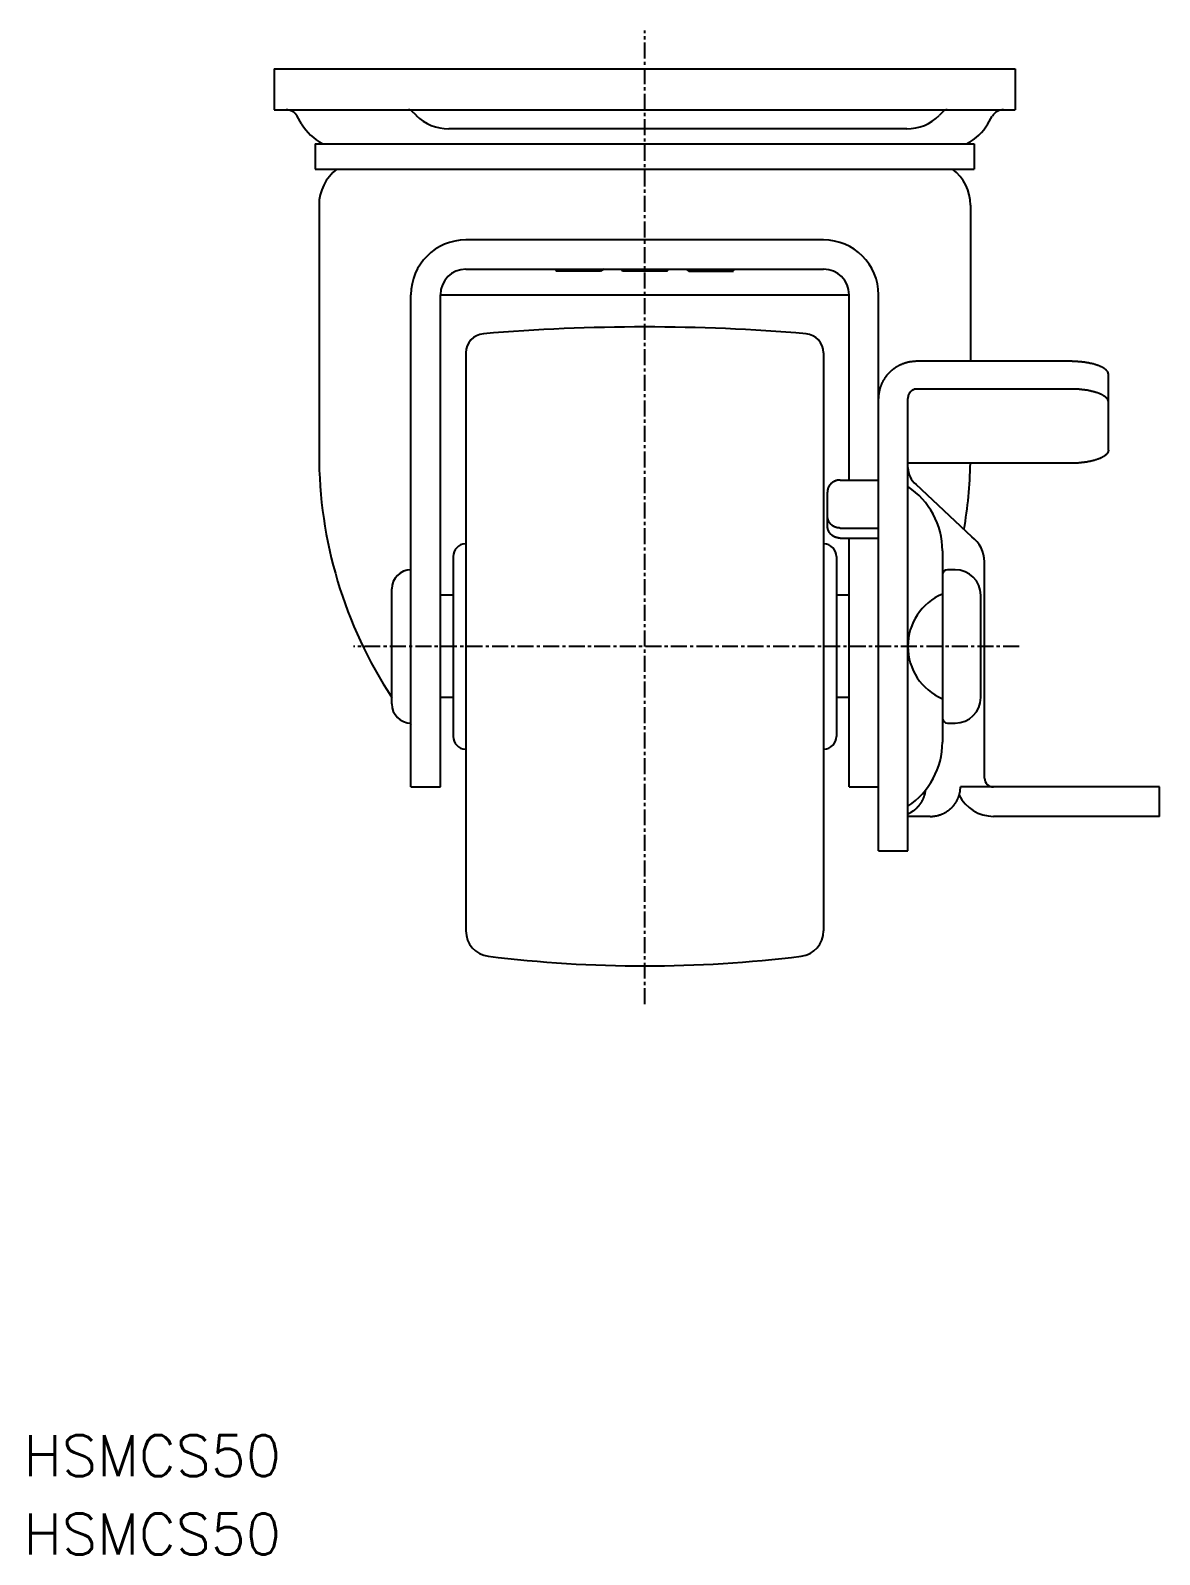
# Model space of a CAD drawing. Extents: x -187 to 80, y -197 to 32.
# Drawn here: x -187.4 to -99.1, y -197.3 to -78 of the extents above; entities that cross this region are included whole.
import ezdxf

# ---------------------------------------------------------------- set-up
doc = ezdxf.new("R2010")
doc.units = 0
doc.linetypes.add('CENTER', pattern=[2, 1.25, -0.25, 0.25, -0.25])
doc.layers.get('0').update_dxf_attribs({"linetype": 'CONTINUOUS'})
doc.layers.add('CENTER', color=1, linetype='CENTER')
doc.styles.get("Standard").update_dxf_attribs({"font": 'txt.shx', "bigfont": 'bigfont.shx'})

msp = doc.modelspace()

# ---------------------------------------------------------------- linework, layer by layer
at = {"color": 7, "linetype": 'CONTINUOUS'}
for p, q in [((-168.35, -81.03), (-110.35, -81.03)), ((-168.35, -81.03), (-168.35, -84.23)), ((-110.35, -81.03), (-110.35, -84.23)), ((-168.35, -84.23), (-110.35, -84.23)), ((-157.68, -84.23), (-157.23, -84.68)), ((-115.85, -84.23), (-116.3, -84.68)), ((-166.22, -85.33), (-166.56, -84.73)), ((-118.84, -85.73), (-154.69, -85.73)), ((-112.49, -85.33), (-112.14, -84.73)), ((-165.14, -86.89), (-113.56, -86.89)), ((-165.14, -86.89), (-165.14, -88.89)), ((-113.56, -86.89), (-113.56, -88.89)), ((-165.14, -88.89), (-113.56, -88.89)), ((-164.85, -91.69), (-164.85, -111.17)), ((-113.85, -91.69), (-113.85, -103.92)), ((-125.35, -94.42), (-153.35, -94.42)), ((-153.35, -96.71), (-125.35, -96.71)), ((-146.23, -96.71), (-146.3, -96.86)), ((-142.81, -96.86), (-146.3, -96.86)), ((-144.4, -96.71), (-144.56, -96.86)), ((-142.56, -96.71), (-142.81, -96.86)), ((-141.09, -96.86), (-141.19, -96.71)), ((-137.61, -96.86), (-141.09, -96.86)), ((-137.61, -96.86), (-137.51, -96.71)), ((-136.14, -96.71), (-135.89, -96.86)), ((-135.89, -96.86), (-132.4, -96.86)), ((-134.3, -96.71), (-134.14, -96.86)), ((-132.47, -96.71), (-132.4, -96.86)), ((-157.65, -137.23), (-157.65, -98.72)), ((-155.35, -137.23), (-155.35, -98.71)), ((-123.35, -98.74), (-155.35, -98.74)), ((-123.35, -113.21), (-123.35, -98.71)), ((-121.05, -142.23), (-121.05, -98.72)), ((-153.35, -103.26), (-153.35, -148.49)), ((-125.35, -103.26), (-125.35, -148.49)), ((-106.05, -103.92), (-118.05, -103.92)), ((-103.05, -110.87), (-103.05, -104.95)), ((-106.05, -106.09), (-118.05, -106.09)), ((-118.75, -142.23), (-118.75, -106.82)), ((-106.05, -111.9), (-118.75, -111.9)), ((-124.05, -113.21), (-121.05, -113.21)), ((-125.05, -116.81), (-125.05, -114.15)), ((-113.75, -117.65), (-118.11, -113.55)), ((-125.05, -116.97), (-125.04, -116.97)), ((-124.05, -116.97), (-121.05, -116.97)), ((-124.05, -117.75), (-121.05, -117.75)), ((-123.35, -137.23), (-123.35, -117.75)), ((-154.35, -119.2), (-154.35, -133.27)), ((-124.35, -119.2), (-124.35, -133.27)), ((-116.05, -118.74), (-116.05, -126.23)), ((-115.05, -120.23), (-115.65, -120.23)), ((-112.75, -136.53), (-112.75, -119.61)), ((-159.15, -130.73), (-159.15, -121.73)), ((-154.35, -122.23), (-155.35, -122.23)), ((-123.35, -122.23), (-124.35, -122.23)), ((-113.05, -130.23), (-113.05, -122.23)), ((-116.05, -126.23), (-116.05, -133.72)), ((-154.35, -130.23), (-155.35, -130.23)), ((-123.35, -130.23), (-124.35, -130.23)), ((-115.65, -132.23), (-115.05, -132.23)), ((-153.39, -134.27), (-153.35, -134.27)), ((-125.32, -134.27), (-125.35, -134.27)), ((-157.65, -137.23), (-155.35, -137.23)), ((-123.35, -137.23), (-121.05, -137.23)), ((-99.05, -137.23), (-114.64, -137.23)), ((-99.05, -139.53), (-99.05, -137.23)), ((-117, -139.53), (-118.75, -139.53)), ((-99.05, -139.53), (-112.05, -139.53)), ((-121.05, -142.23), (-118.75, -142.23))]:
    msp.add_line(p, q, dxfattribs=at)
for points in [[(-118.05, -103.92, 0), (-118.09, -103.92, 0), (-118.12, -103.92, 0), (-118.16, -103.93, 0), (-118.2, -103.93, 0), (-118.23, -103.93, 0), (-118.27, -103.93, 0), (-118.31, -103.94, 0), (-118.34, -103.94, 0), (-118.38, -103.94, 0), (-118.42, -103.95, 0), (-118.45, -103.95, 0), (-118.49, -103.96, 0), (-118.53, -103.96, 0), (-118.56, -103.97, 0), (-118.6, -103.97, 0), (-118.64, -103.98, 0), (-118.67, -103.99, 0), (-118.71, -104, 0), (-118.74, -104, 0), (-118.78, -104.01, 0), (-118.81, -104.02, 0), (-118.85, -104.03, 0), (-118.89, -104.04, 0), (-118.92, -104.05, 0), (-118.96, -104.06, 0), (-118.99, -104.07, 0), (-119.03, -104.08, 0), (-119.06, -104.09, 0), (-119.09, -104.11, 0), (-119.13, -104.12, 0), (-119.16, -104.13, 0), (-119.2, -104.14, 0), (-119.23, -104.16, 0), (-119.27, -104.17, 0), (-119.3, -104.19, 0), (-119.33, -104.2, 0), (-119.37, -104.22, 0), (-119.4, -104.23, 0), (-119.43, -104.25, 0), (-119.46, -104.27, 0), (-119.5, -104.28, 0), (-119.53, -104.3, 0), (-119.56, -104.32, 0), (-119.59, -104.34, 0), (-119.62, -104.36, 0), (-119.66, -104.37, 0), (-119.69, -104.39, 0), (-119.72, -104.41, 0), (-119.75, -104.43, 0), (-119.78, -104.45, 0), (-119.81, -104.47, 0), (-119.84, -104.5, 0), (-119.87, -104.52, 0), (-119.9, -104.54, 0), (-119.92, -104.56, 0), (-119.95, -104.58, 0), (-119.98, -104.61, 0), (-120.01, -104.63, 0), (-120.04, -104.65, 0), (-120.06, -104.67, 0), (-120.09, -104.7, 0), (-120.12, -104.72, 0), (-120.14, -104.75, 0), (-120.17, -104.77, 0), (-120.2, -104.8, 0), (-120.22, -104.83, 0), (-120.25, -104.85, 0), (-120.27, -104.88, 0), (-120.3, -104.9, 0), (-120.32, -104.93, 0), (-120.35, -104.96, 0), (-120.37, -104.98, 0), (-120.39, -105.01, 0), (-120.42, -105.04, 0), (-120.44, -105.07, 0), (-120.46, -105.1, 0), (-120.48, -105.12, 0), (-120.5, -105.15, 0), (-120.52, -105.18, 0), (-120.55, -105.21, 0), (-120.56, -105.24, 0), (-120.58, -105.27, 0), (-120.6, -105.3, 0), (-120.62, -105.33, 0), (-120.64, -105.36, 0), (-120.66, -105.39, 0), (-120.68, -105.43, 0), (-120.7, -105.46, 0), (-120.71, -105.49, 0), (-120.73, -105.52, 0), (-120.75, -105.55, 0), (-120.76, -105.58, 0), (-120.78, -105.62, 0), (-120.79, -105.65, 0), (-120.81, -105.68, 0), (-120.82, -105.72, 0), (-120.84, -105.75, 0), (-120.85, -105.78, 0), (-120.86, -105.81, 0), (-120.88, -105.85, 0), (-120.89, -105.88, 0), (-120.9, -105.92, 0), (-120.91, -105.95, 0), (-120.92, -105.98, 0), (-120.93, -106.02, 0), (-120.94, -106.05, 0), (-120.95, -106.08, 0), (-120.96, -106.12, 0), (-120.97, -106.15, 0), (-120.98, -106.19, 0), (-120.98, -106.22, 0), (-120.99, -106.26, 0), (-121, -106.29, 0), (-121.01, -106.33, 0), (-121.01, -106.36, 0), (-121.02, -106.4, 0), (-121.02, -106.43, 0), (-121.03, -106.47, 0), (-121.03, -106.5, 0), (-121.04, -106.54, 0), (-121.04, -106.58, 0), (-121.04, -106.61, 0), (-121.05, -106.65, 0), (-121.05, -106.68, 0), (-121.05, -106.72, 0), (-121.05, -106.75, 0), (-121.05, -106.79, 0), (-121.05, -106.83, 0)], [(-103.05, -104.95, 0), (-103.05, -104.94, 0), (-103.05, -104.92, 0), (-103.05, -104.91, 0), (-103.05, -104.9, 0), (-103.06, -104.89, 0), (-103.06, -104.88, 0), (-103.06, -104.86, 0), (-103.06, -104.85, 0), (-103.07, -104.84, 0), (-103.07, -104.83, 0), (-103.08, -104.81, 0), (-103.08, -104.8, 0), (-103.09, -104.79, 0), (-103.09, -104.78, 0), (-103.1, -104.76, 0), (-103.11, -104.75, 0), (-103.11, -104.74, 0), (-103.12, -104.72, 0), (-103.13, -104.71, 0), (-103.14, -104.7, 0), (-103.15, -104.69, 0), (-103.16, -104.68, 0), (-103.17, -104.66, 0), (-103.18, -104.65, 0), (-103.19, -104.64, 0), (-103.2, -104.63, 0), (-103.21, -104.62, 0), (-103.23, -104.61, 0), (-103.24, -104.59, 0), (-103.25, -104.58, 0), (-103.27, -104.57, 0), (-103.28, -104.56, 0), (-103.29, -104.55, 0), (-103.31, -104.53, 0), (-103.32, -104.52, 0), (-103.34, -104.51, 0), (-103.35, -104.5, 0), (-103.37, -104.49, 0), (-103.39, -104.48, 0), (-103.4, -104.47, 0), (-103.42, -104.45, 0), (-103.44, -104.44, 0), (-103.46, -104.43, 0), (-103.48, -104.42, 0), (-103.5, -104.41, 0), (-103.52, -104.4, 0), (-103.54, -104.39, 0), (-103.56, -104.38, 0), (-103.58, -104.37, 0), (-103.6, -104.36, 0), (-103.62, -104.35, 0), (-103.64, -104.34, 0), (-103.66, -104.33, 0), (-103.69, -104.32, 0), (-103.71, -104.31, 0), (-103.73, -104.3, 0), (-103.75, -104.29, 0), (-103.78, -104.28, 0), (-103.8, -104.27, 0), (-103.83, -104.26, 0), (-103.85, -104.25, 0), (-103.88, -104.24, 0), (-103.9, -104.23, 0), (-103.93, -104.22, 0), (-103.95, -104.22, 0), (-103.98, -104.21, 0), (-104.01, -104.2, 0), (-104.04, -104.19, 0), (-104.06, -104.18, 0), (-104.09, -104.17, 0), (-104.12, -104.17, 0), (-104.15, -104.16, 0), (-104.18, -104.15, 0), (-104.2, -104.14, 0), (-104.23, -104.13, 0), (-104.26, -104.13, 0), (-104.29, -104.12, 0), (-104.32, -104.11, 0), (-104.35, -104.1, 0), (-104.38, -104.1, 0), (-104.41, -104.09, 0), (-104.44, -104.08, 0), (-104.48, -104.08, 0), (-104.51, -104.07, 0), (-104.54, -104.06, 0), (-104.57, -104.06, 0), (-104.6, -104.05, 0), (-104.64, -104.05, 0), (-104.67, -104.04, 0), (-104.7, -104.03, 0), (-104.73, -104.03, 0), (-104.77, -104.02, 0), (-104.8, -104.02, 0), (-104.83, -104.01, 0), (-104.87, -104.01, 0), (-104.9, -104, 0), (-104.94, -104, 0), (-104.97, -103.99, 0), (-105, -103.99, 0), (-105.04, -103.98, 0), (-105.07, -103.98, 0), (-105.11, -103.98, 0), (-105.14, -103.97, 0), (-105.18, -103.97, 0), (-105.22, -103.97, 0), (-105.25, -103.96, 0), (-105.29, -103.96, 0), (-105.32, -103.95, 0), (-105.36, -103.95, 0), (-105.39, -103.95, 0), (-105.43, -103.95, 0), (-105.47, -103.94, 0), (-105.5, -103.94, 0), (-105.54, -103.94, 0), (-105.57, -103.94, 0), (-105.61, -103.94, 0), (-105.65, -103.93, 0), (-105.68, -103.93, 0), (-105.72, -103.93, 0), (-105.76, -103.93, 0), (-105.79, -103.93, 0), (-105.83, -103.93, 0), (-105.87, -103.93, 0), (-105.9, -103.92, 0), (-105.94, -103.92, 0), (-105.98, -103.92, 0), (-106.01, -103.92, 0), (-106.05, -103.92, 0)], [(-118.05, -106.08, 0), (-118.06, -106.08, 0), (-118.07, -106.09, 0), (-118.08, -106.09, 0), (-118.08, -106.09, 0), (-118.09, -106.09, 0), (-118.1, -106.09, 0), (-118.11, -106.09, 0), (-118.12, -106.09, 0), (-118.13, -106.09, 0), (-118.14, -106.09, 0), (-118.14, -106.09, 0), (-118.15, -106.09, 0), (-118.16, -106.09, 0), (-118.17, -106.1, 0), (-118.18, -106.1, 0), (-118.19, -106.1, 0), (-118.19, -106.1, 0), (-118.2, -106.1, 0), (-118.21, -106.11, 0), (-118.22, -106.11, 0), (-118.23, -106.11, 0), (-118.24, -106.11, 0), (-118.25, -106.11, 0), (-118.25, -106.12, 0), (-118.26, -106.12, 0), (-118.27, -106.12, 0), (-118.28, -106.13, 0), (-118.29, -106.13, 0), (-118.29, -106.13, 0), (-118.3, -106.14, 0), (-118.31, -106.14, 0), (-118.32, -106.14, 0), (-118.33, -106.14, 0), (-118.33, -106.15, 0), (-118.34, -106.15, 0), (-118.35, -106.16, 0), (-118.36, -106.16, 0), (-118.36, -106.16, 0), (-118.37, -106.17, 0), (-118.38, -106.17, 0), (-118.39, -106.18, 0), (-118.39, -106.18, 0), (-118.4, -106.19, 0), (-118.41, -106.19, 0), (-118.42, -106.19, 0), (-118.42, -106.2, 0), (-118.43, -106.2, 0), (-118.44, -106.21, 0), (-118.45, -106.22, 0), (-118.45, -106.22, 0), (-118.46, -106.23, 0), (-118.47, -106.23, 0), (-118.47, -106.24, 0), (-118.48, -106.24, 0), (-118.49, -106.25, 0), (-118.49, -106.25, 0), (-118.5, -106.26, 0), (-118.51, -106.27, 0), (-118.51, -106.27, 0), (-118.52, -106.28, 0), (-118.53, -106.28, 0), (-118.53, -106.29, 0), (-118.54, -106.3, 0), (-118.55, -106.3, 0), (-118.55, -106.31, 0), (-118.56, -106.31, 0), (-118.56, -106.32, 0), (-118.57, -106.33, 0), (-118.58, -106.33, 0), (-118.58, -106.34, 0), (-118.59, -106.35, 0), (-118.59, -106.36, 0), (-118.6, -106.36, 0), (-118.6, -106.37, 0), (-118.61, -106.38, 0), (-118.61, -106.38, 0), (-118.62, -106.39, 0), (-118.62, -106.4, 0), (-118.63, -106.41, 0), (-118.63, -106.41, 0), (-118.64, -106.42, 0), (-118.64, -106.43, 0), (-118.65, -106.44, 0), (-118.65, -106.44, 0), (-118.66, -106.45, 0), (-118.66, -106.46, 0), (-118.66, -106.47, 0), (-118.67, -106.48, 0), (-118.67, -106.48, 0), (-118.67, -106.49, 0), (-118.68, -106.5, 0), (-118.68, -106.51, 0), (-118.69, -106.52, 0), (-118.69, -106.53, 0), (-118.69, -106.53, 0), (-118.7, -106.54, 0), (-118.7, -106.55, 0), (-118.7, -106.56, 0), (-118.71, -106.57, 0), (-118.71, -106.58, 0), (-118.71, -106.58, 0), (-118.72, -106.59, 0), (-118.72, -106.6, 0), (-118.72, -106.61, 0), (-118.72, -106.62, 0), (-118.72, -106.63, 0), (-118.73, -106.64, 0), (-118.73, -106.64, 0), (-118.73, -106.65, 0), (-118.73, -106.66, 0), (-118.73, -106.67, 0), (-118.74, -106.68, 0), (-118.74, -106.69, 0), (-118.74, -106.7, 0), (-118.74, -106.71, 0), (-118.74, -106.72, 0), (-118.74, -106.72, 0), (-118.75, -106.73, 0), (-118.75, -106.74, 0), (-118.75, -106.75, 0), (-118.75, -106.76, 0), (-118.75, -106.77, 0), (-118.75, -106.78, 0), (-118.75, -106.79, 0), (-118.75, -106.8, 0), (-118.75, -106.81, 0), (-118.75, -106.81, 0), (-118.75, -106.83, 0)], [(-103.05, -107.11, 0), (-103.05, -107.1, 0), (-103.05, -107.09, 0), (-103.05, -107.07, 0), (-103.05, -107.06, 0), (-103.06, -107.05, 0), (-103.06, -107.04, 0), (-103.06, -107.02, 0), (-103.06, -107.01, 0), (-103.07, -107, 0), (-103.07, -106.99, 0), (-103.08, -106.97, 0), (-103.08, -106.96, 0), (-103.09, -106.95, 0), (-103.09, -106.94, 0), (-103.1, -106.92, 0), (-103.11, -106.91, 0), (-103.11, -106.9, 0), (-103.12, -106.89, 0), (-103.13, -106.87, 0), (-103.14, -106.86, 0), (-103.15, -106.85, 0), (-103.16, -106.84, 0), (-103.17, -106.83, 0), (-103.18, -106.81, 0), (-103.19, -106.8, 0), (-103.2, -106.79, 0), (-103.21, -106.78, 0), (-103.23, -106.77, 0), (-103.24, -106.75, 0), (-103.25, -106.74, 0), (-103.27, -106.73, 0), (-103.28, -106.72, 0), (-103.29, -106.71, 0), (-103.31, -106.7, 0), (-103.32, -106.68, 0), (-103.34, -106.67, 0), (-103.35, -106.66, 0), (-103.37, -106.65, 0), (-103.39, -106.64, 0), (-103.4, -106.63, 0), (-103.42, -106.62, 0), (-103.44, -106.61, 0), (-103.46, -106.59, 0), (-103.48, -106.58, 0), (-103.5, -106.57, 0), (-103.52, -106.56, 0), (-103.54, -106.55, 0), (-103.56, -106.54, 0), (-103.58, -106.53, 0), (-103.6, -106.52, 0), (-103.62, -106.51, 0), (-103.64, -106.5, 0), (-103.66, -106.49, 0), (-103.69, -106.48, 0), (-103.71, -106.47, 0), (-103.73, -106.46, 0), (-103.75, -106.45, 0), (-103.78, -106.44, 0), (-103.8, -106.43, 0), (-103.83, -106.42, 0), (-103.85, -106.41, 0), (-103.88, -106.4, 0), (-103.9, -106.39, 0), (-103.93, -106.39, 0), (-103.95, -106.38, 0), (-103.98, -106.37, 0), (-104.01, -106.36, 0), (-104.04, -106.35, 0), (-104.06, -106.34, 0), (-104.09, -106.33, 0), (-104.12, -106.33, 0), (-104.15, -106.32, 0), (-104.18, -106.31, 0), (-104.2, -106.3, 0), (-104.23, -106.3, 0), (-104.26, -106.29, 0), (-104.29, -106.28, 0), (-104.32, -106.27, 0), (-104.35, -106.27, 0), (-104.38, -106.26, 0), (-104.41, -106.25, 0), (-104.44, -106.25, 0), (-104.48, -106.24, 0), (-104.51, -106.23, 0), (-104.54, -106.22, 0), (-104.57, -106.22, 0), (-104.6, -106.21, 0), (-104.64, -106.21, 0), (-104.67, -106.2, 0), (-104.7, -106.19, 0), (-104.73, -106.19, 0), (-104.77, -106.18, 0), (-104.8, -106.18, 0), (-104.83, -106.17, 0), (-104.87, -106.17, 0), (-104.9, -106.16, 0), (-104.94, -106.16, 0), (-104.97, -106.15, 0), (-105, -106.15, 0), (-105.04, -106.14, 0), (-105.07, -106.14, 0), (-105.11, -106.14, 0), (-105.14, -106.13, 0), (-105.18, -106.13, 0), (-105.22, -106.13, 0), (-105.25, -106.12, 0), (-105.29, -106.12, 0), (-105.32, -106.12, 0), (-105.36, -106.11, 0), (-105.39, -106.11, 0), (-105.43, -106.11, 0), (-105.47, -106.11, 0), (-105.5, -106.1, 0), (-105.54, -106.1, 0), (-105.57, -106.1, 0), (-105.61, -106.1, 0), (-105.65, -106.09, 0), (-105.68, -106.09, 0), (-105.72, -106.09, 0), (-105.76, -106.09, 0), (-105.79, -106.09, 0), (-105.83, -106.09, 0), (-105.87, -106.09, 0), (-105.9, -106.09, 0), (-105.94, -106.09, 0), (-105.98, -106.09, 0), (-106.01, -106.09, 0), (-106.05, -106.08, 0)], [(-103.05, -110.87, 0), (-103.05, -110.89, 0), (-103.05, -110.9, 0), (-103.05, -110.91, 0), (-103.05, -110.92, 0), (-103.06, -110.94, 0), (-103.06, -110.95, 0), (-103.06, -110.96, 0), (-103.06, -110.97, 0), (-103.07, -110.99, 0), (-103.07, -111, 0), (-103.08, -111.01, 0), (-103.08, -111.02, 0), (-103.09, -111.04, 0), (-103.09, -111.05, 0), (-103.1, -111.06, 0), (-103.11, -111.07, 0), (-103.11, -111.09, 0), (-103.12, -111.1, 0), (-103.13, -111.11, 0), (-103.14, -111.12, 0), (-103.15, -111.14, 0), (-103.16, -111.15, 0), (-103.17, -111.16, 0), (-103.18, -111.17, 0), (-103.19, -111.18, 0), (-103.2, -111.2, 0), (-103.21, -111.21, 0), (-103.23, -111.22, 0), (-103.24, -111.23, 0), (-103.25, -111.24, 0), (-103.27, -111.25, 0), (-103.28, -111.27, 0), (-103.29, -111.28, 0), (-103.31, -111.29, 0), (-103.32, -111.3, 0), (-103.34, -111.31, 0), (-103.35, -111.32, 0), (-103.37, -111.33, 0), (-103.39, -111.35, 0), (-103.4, -111.36, 0), (-103.42, -111.37, 0), (-103.44, -111.38, 0), (-103.46, -111.39, 0), (-103.48, -111.4, 0), (-103.5, -111.41, 0), (-103.52, -111.42, 0), (-103.54, -111.43, 0), (-103.56, -111.44, 0), (-103.58, -111.45, 0), (-103.6, -111.47, 0), (-103.62, -111.47, 0), (-103.64, -111.48, 0), (-103.66, -111.5, 0), (-103.69, -111.5, 0), (-103.71, -111.52, 0), (-103.73, -111.53, 0), (-103.75, -111.53, 0), (-103.78, -111.54, 0), (-103.8, -111.55, 0), (-103.83, -111.56, 0), (-103.85, -111.57, 0), (-103.88, -111.58, 0), (-103.9, -111.59, 0), (-103.93, -111.6, 0), (-103.95, -111.61, 0), (-103.98, -111.62, 0), (-104.01, -111.62, 0), (-104.04, -111.63, 0), (-104.06, -111.64, 0), (-104.09, -111.65, 0), (-104.12, -111.66, 0), (-104.15, -111.67, 0), (-104.18, -111.67, 0), (-104.2, -111.68, 0), (-104.23, -111.69, 0), (-104.26, -111.7, 0), (-104.29, -111.7, 0), (-104.32, -111.71, 0), (-104.35, -111.72, 0), (-104.38, -111.73, 0), (-104.41, -111.73, 0), (-104.44, -111.74, 0), (-104.48, -111.75, 0), (-104.51, -111.75, 0), (-104.54, -111.76, 0), (-104.57, -111.77, 0), (-104.6, -111.77, 0), (-104.64, -111.78, 0), (-104.67, -111.78, 0), (-104.7, -111.79, 0), (-104.73, -111.8, 0), (-104.77, -111.8, 0), (-104.8, -111.81, 0), (-104.83, -111.81, 0), (-104.87, -111.82, 0), (-104.9, -111.82, 0), (-104.94, -111.83, 0), (-104.97, -111.83, 0), (-105, -111.83, 0), (-105.04, -111.84, 0), (-105.07, -111.84, 0), (-105.11, -111.85, 0), (-105.14, -111.85, 0), (-105.18, -111.86, 0), (-105.22, -111.86, 0), (-105.25, -111.86, 0), (-105.29, -111.87, 0), (-105.32, -111.87, 0), (-105.36, -111.87, 0), (-105.39, -111.88, 0), (-105.43, -111.88, 0), (-105.47, -111.88, 0), (-105.5, -111.88, 0), (-105.54, -111.89, 0), (-105.57, -111.89, 0), (-105.61, -111.89, 0), (-105.65, -111.89, 0), (-105.68, -111.89, 0), (-105.72, -111.89, 0), (-105.76, -111.89, 0), (-105.79, -111.9, 0), (-105.83, -111.9, 0), (-105.87, -111.9, 0), (-105.9, -111.9, 0), (-105.94, -111.9, 0), (-105.98, -111.9, 0), (-106.01, -111.9, 0), (-106.05, -111.9, 0)], [(-124.05, -113.21, 0), (-124.06, -113.21, 0), (-124.08, -113.21, 0), (-124.09, -113.21, 0), (-124.1, -113.21, 0), (-124.11, -113.21, 0), (-124.12, -113.21, 0), (-124.14, -113.21, 0), (-124.15, -113.21, 0), (-124.16, -113.21, 0), (-124.17, -113.21, 0), (-124.19, -113.22, 0), (-124.2, -113.22, 0), (-124.21, -113.22, 0), (-124.22, -113.22, 0), (-124.23, -113.22, 0), (-124.25, -113.22, 0), (-124.26, -113.23, 0), (-124.27, -113.23, 0), (-124.28, -113.23, 0), (-124.29, -113.23, 0), (-124.31, -113.24, 0), (-124.32, -113.24, 0), (-124.33, -113.24, 0), (-124.34, -113.25, 0), (-124.35, -113.25, 0), (-124.36, -113.25, 0), (-124.38, -113.26, 0), (-124.39, -113.26, 0), (-124.4, -113.27, 0), (-124.41, -113.27, 0), (-124.42, -113.27, 0), (-124.43, -113.28, 0), (-124.44, -113.28, 0), (-124.45, -113.29, 0), (-124.47, -113.29, 0), (-124.48, -113.3, 0), (-124.49, -113.3, 0), (-124.5, -113.31, 0), (-124.51, -113.31, 0), (-124.52, -113.32, 0), (-124.53, -113.32, 0), (-124.54, -113.33, 0), (-124.55, -113.33, 0), (-124.56, -113.34, 0), (-124.58, -113.35, 0), (-124.58, -113.35, 0), (-124.6, -113.36, 0), (-124.61, -113.36, 0), (-124.62, -113.37, 0), (-124.63, -113.38, 0), (-124.64, -113.39, 0), (-124.65, -113.39, 0), (-124.66, -113.4, 0), (-124.67, -113.41, 0), (-124.67, -113.41, 0), (-124.69, -113.42, 0), (-124.69, -113.43, 0), (-124.7, -113.44, 0), (-124.71, -113.44, 0), (-124.72, -113.45, 0), (-124.73, -113.46, 0), (-124.74, -113.47, 0), (-124.75, -113.47, 0), (-124.76, -113.48, 0), (-124.77, -113.49, 0), (-124.77, -113.5, 0), (-124.78, -113.51, 0), (-124.79, -113.52, 0), (-124.8, -113.52, 0), (-124.81, -113.53, 0), (-124.81, -113.54, 0), (-124.82, -113.55, 0), (-124.83, -113.56, 0), (-124.84, -113.57, 0), (-124.85, -113.58, 0), (-124.85, -113.59, 0), (-124.86, -113.6, 0), (-124.87, -113.61, 0), (-124.88, -113.61, 0), (-124.88, -113.62, 0), (-124.89, -113.63, 0), (-124.89, -113.64, 0), (-124.9, -113.65, 0), (-124.91, -113.66, 0), (-124.91, -113.67, 0), (-124.92, -113.68, 0), (-124.93, -113.69, 0), (-124.93, -113.7, 0), (-124.94, -113.71, 0), (-124.94, -113.72, 0), (-124.95, -113.73, 0), (-124.95, -113.75, 0), (-124.96, -113.75, 0), (-124.96, -113.77, 0), (-124.97, -113.78, 0), (-124.97, -113.79, 0), (-124.98, -113.8, 0), (-124.98, -113.81, 0), (-124.99, -113.82, 0), (-124.99, -113.83, 0), (-125, -113.84, 0), (-125, -113.85, 0), (-125, -113.86, 0), (-125.01, -113.87, 0), (-125.01, -113.89, 0), (-125.01, -113.9, 0), (-125.02, -113.91, 0), (-125.02, -113.92, 0), (-125.02, -113.93, 0), (-125.03, -113.94, 0), (-125.03, -113.95, 0), (-125.03, -113.96, 0), (-125.03, -113.97, 0), (-125.04, -113.99, 0), (-125.04, -114, 0), (-125.04, -114.01, 0), (-125.04, -114.02, 0), (-125.04, -114.03, 0), (-125.04, -114.04, 0), (-125.05, -114.05, 0), (-125.05, -114.07, 0), (-125.05, -114.08, 0), (-125.05, -114.09, 0), (-125.05, -114.1, 0), (-125.05, -114.11, 0), (-125.05, -114.12, 0), (-125.05, -114.14, 0), (-125.05, -114.15, 0)], [(-124.05, -116.97, 0), (-124.06, -116.97, 0), (-124.08, -116.97, 0), (-124.09, -116.97, 0), (-124.1, -116.96, 0), (-124.11, -116.96, 0), (-124.12, -116.96, 0), (-124.14, -116.96, 0), (-124.15, -116.96, 0), (-124.16, -116.96, 0), (-124.17, -116.96, 0), (-124.19, -116.96, 0), (-124.2, -116.95, 0), (-124.21, -116.95, 0), (-124.22, -116.95, 0), (-124.23, -116.95, 0), (-124.25, -116.95, 0), (-124.26, -116.94, 0), (-124.27, -116.94, 0), (-124.28, -116.94, 0), (-124.29, -116.94, 0), (-124.31, -116.93, 0), (-124.32, -116.93, 0), (-124.33, -116.93, 0), (-124.34, -116.92, 0), (-124.35, -116.92, 0), (-124.36, -116.92, 0), (-124.38, -116.91, 0), (-124.39, -116.91, 0), (-124.4, -116.91, 0), (-124.41, -116.9, 0), (-124.42, -116.9, 0), (-124.43, -116.89, 0), (-124.44, -116.89, 0), (-124.45, -116.89, 0), (-124.47, -116.88, 0), (-124.48, -116.88, 0), (-124.49, -116.87, 0), (-124.5, -116.86, 0), (-124.51, -116.86, 0), (-124.52, -116.86, 0), (-124.53, -116.85, 0), (-124.54, -116.84, 0), (-124.55, -116.84, 0), (-124.56, -116.83, 0), (-124.58, -116.83, 0), (-124.58, -116.82, 0), (-124.6, -116.81, 0), (-124.61, -116.81, 0), (-124.62, -116.8, 0), (-124.63, -116.79, 0), (-124.64, -116.79, 0), (-124.65, -116.78, 0), (-124.66, -116.77, 0), (-124.67, -116.77, 0), (-124.67, -116.76, 0), (-124.69, -116.75, 0), (-124.69, -116.75, 0), (-124.7, -116.74, 0), (-124.71, -116.73, 0), (-124.72, -116.72, 0), (-124.73, -116.71, 0), (-124.74, -116.71, 0), (-124.75, -116.7, 0), (-124.76, -116.69, 0), (-124.77, -116.68, 0), (-124.77, -116.67, 0), (-124.78, -116.67, 0), (-124.79, -116.66, 0), (-124.8, -116.65, 0), (-124.81, -116.64, 0), (-124.81, -116.63, 0), (-124.82, -116.62, 0), (-124.83, -116.61, 0), (-124.84, -116.6, 0), (-124.85, -116.59, 0), (-124.85, -116.59, 0), (-124.86, -116.58, 0), (-124.87, -116.57, 0), (-124.88, -116.56, 0), (-124.88, -116.55, 0), (-124.89, -116.54, 0), (-124.89, -116.53, 0), (-124.9, -116.52, 0), (-124.91, -116.51, 0), (-124.91, -116.5, 0), (-124.92, -116.49, 0), (-124.93, -116.48, 0), (-124.93, -116.47, 0), (-124.94, -116.46, 0), (-124.94, -116.45, 0), (-124.95, -116.44, 0), (-124.95, -116.43, 0), (-124.96, -116.42, 0), (-124.96, -116.41, 0), (-124.97, -116.4, 0), (-124.97, -116.39, 0), (-124.98, -116.38, 0), (-124.98, -116.36, 0), (-124.99, -116.35, 0), (-124.99, -116.34, 0), (-125, -116.33, 0), (-125, -116.32, 0), (-125, -116.31, 0), (-125.01, -116.3, 0), (-125.01, -116.29, 0), (-125.01, -116.28, 0), (-125.02, -116.27, 0), (-125.02, -116.25, 0), (-125.02, -116.24, 0), (-125.03, -116.23, 0), (-125.03, -116.22, 0), (-125.03, -116.21, 0), (-125.03, -116.2, 0), (-125.04, -116.19, 0), (-125.04, -116.17, 0), (-125.04, -116.16, 0), (-125.04, -116.15, 0), (-125.04, -116.14, 0), (-125.04, -116.13, 0), (-125.05, -116.12, 0), (-125.05, -116.11, 0), (-125.05, -116.09, 0), (-125.05, -116.08, 0), (-125.05, -116.07, 0), (-125.05, -116.06, 0), (-125.05, -116.05, 0), (-125.05, -116.04, 0), (-125.05, -116.03, 0)], [(-124.05, -117.75, 0), (-124.06, -117.75, 0), (-124.08, -117.75, 0), (-124.09, -117.75, 0), (-124.1, -117.75, 0), (-124.11, -117.75, 0), (-124.12, -117.75, 0), (-124.14, -117.75, 0), (-124.15, -117.75, 0), (-124.16, -117.75, 0), (-124.17, -117.75, 0), (-124.19, -117.74, 0), (-124.2, -117.74, 0), (-124.21, -117.74, 0), (-124.22, -117.74, 0), (-124.23, -117.74, 0), (-124.25, -117.73, 0), (-124.26, -117.73, 0), (-124.27, -117.73, 0), (-124.28, -117.73, 0), (-124.29, -117.72, 0), (-124.31, -117.72, 0), (-124.32, -117.72, 0), (-124.33, -117.72, 0), (-124.34, -117.71, 0), (-124.35, -117.71, 0), (-124.36, -117.7, 0), (-124.38, -117.7, 0), (-124.39, -117.7, 0), (-124.4, -117.69, 0), (-124.41, -117.69, 0), (-124.42, -117.69, 0), (-124.43, -117.68, 0), (-124.44, -117.68, 0), (-124.45, -117.67, 0), (-124.47, -117.67, 0), (-124.48, -117.66, 0), (-124.49, -117.66, 0), (-124.5, -117.65, 0), (-124.51, -117.65, 0), (-124.52, -117.64, 0), (-124.53, -117.64, 0), (-124.54, -117.63, 0), (-124.55, -117.62, 0), (-124.56, -117.62, 0), (-124.58, -117.61, 0), (-124.58, -117.61, 0), (-124.6, -117.6, 0), (-124.61, -117.59, 0), (-124.62, -117.59, 0), (-124.63, -117.58, 0), (-124.64, -117.57, 0), (-124.65, -117.57, 0), (-124.66, -117.56, 0), (-124.67, -117.55, 0), (-124.67, -117.55, 0), (-124.69, -117.54, 0), (-124.69, -117.53, 0), (-124.7, -117.52, 0), (-124.71, -117.52, 0), (-124.72, -117.51, 0), (-124.73, -117.5, 0), (-124.74, -117.49, 0), (-124.75, -117.48, 0), (-124.76, -117.48, 0), (-124.77, -117.47, 0), (-124.77, -117.46, 0), (-124.78, -117.45, 0), (-124.79, -117.44, 0), (-124.8, -117.44, 0), (-124.81, -117.43, 0), (-124.81, -117.42, 0), (-124.82, -117.41, 0), (-124.83, -117.4, 0), (-124.84, -117.39, 0), (-124.85, -117.38, 0), (-124.85, -117.37, 0), (-124.86, -117.36, 0), (-124.87, -117.35, 0), (-124.88, -117.34, 0), (-124.88, -117.33, 0), (-124.89, -117.33, 0), (-124.89, -117.31, 0), (-124.9, -117.31, 0), (-124.91, -117.3, 0), (-124.91, -117.29, 0), (-124.92, -117.28, 0), (-124.93, -117.27, 0), (-124.93, -117.25, 0), (-124.94, -117.25, 0), (-124.94, -117.23, 0), (-124.95, -117.22, 0), (-124.95, -117.21, 0), (-124.96, -117.2, 0), (-124.96, -117.19, 0), (-124.97, -117.18, 0), (-124.97, -117.17, 0), (-124.98, -117.16, 0), (-124.98, -117.15, 0), (-124.99, -117.14, 0), (-124.99, -117.13, 0), (-125, -117.12, 0), (-125, -117.11, 0), (-125, -117.1, 0), (-125.01, -117.08, 0), (-125.01, -117.07, 0), (-125.01, -117.06, 0), (-125.02, -117.05, 0), (-125.02, -117.04, 0), (-125.02, -117.03, 0), (-125.03, -117.02, 0), (-125.03, -117.01, 0), (-125.03, -117, 0), (-125.03, -116.98, 0), (-125.04, -116.97, 0), (-125.04, -116.96, 0), (-125.04, -116.95, 0), (-125.04, -116.94, 0), (-125.04, -116.93, 0), (-125.04, -116.92, 0), (-125.05, -116.91, 0), (-125.05, -116.89, 0), (-125.05, -116.88, 0), (-125.05, -116.87, 0), (-125.05, -116.86, 0), (-125.05, -116.85, 0), (-125.05, -116.83, 0), (-125.05, -116.82, 0), (-125.05, -116.81, 0)], [(-118.75, -139.34, 0), (-118.73, -139.33, 0), (-118.72, -139.32, 0), (-118.7, -139.31, 0), (-118.68, -139.3, 0), (-118.66, -139.29, 0), (-118.64, -139.29, 0), (-118.63, -139.28, 0), (-118.61, -139.27, 0), (-118.59, -139.26, 0), (-118.58, -139.25, 0), (-118.56, -139.24, 0), (-118.54, -139.23, 0), (-118.53, -139.22, 0), (-118.51, -139.21, 0), (-118.49, -139.21, 0), (-118.48, -139.19, 0), (-118.46, -139.19, 0), (-118.44, -139.18, 0), (-118.43, -139.16, 0), (-118.41, -139.15, 0), (-118.39, -139.14, 0), (-118.38, -139.13, 0), (-118.36, -139.12, 0), (-118.35, -139.11, 0), (-118.33, -139.1, 0), (-118.32, -139.09, 0), (-118.3, -139.08, 0), (-118.28, -139.07, 0), (-118.27, -139.06, 0), (-118.25, -139.04, 0), (-118.24, -139.03, 0), (-118.22, -139.02, 0), (-118.21, -139.01, 0), (-118.19, -139, 0), (-118.18, -138.99, 0), (-118.16, -138.97, 0), (-118.15, -138.96, 0), (-118.14, -138.95, 0), (-118.12, -138.94, 0), (-118.11, -138.92, 0), (-118.09, -138.91, 0), (-118.08, -138.9, 0), (-118.06, -138.88, 0), (-118.05, -138.87, 0), (-118.04, -138.86, 0), (-118.02, -138.84, 0), (-118.01, -138.83, 0), (-118, -138.82, 0), (-117.98, -138.8, 0), (-117.97, -138.79, 0), (-117.96, -138.77, 0), (-117.94, -138.76, 0), (-117.93, -138.75, 0), (-117.92, -138.73, 0), (-117.91, -138.72, 0), (-117.89, -138.7, 0), (-117.88, -138.69, 0), (-117.87, -138.67, 0), (-117.86, -138.66, 0), (-117.84, -138.64, 0), (-117.83, -138.63, 0), (-117.82, -138.61, 0), (-117.81, -138.6, 0), (-117.8, -138.58, 0), (-117.79, -138.57, 0), (-117.78, -138.55, 0), (-117.77, -138.54, 0), (-117.75, -138.52, 0), (-117.74, -138.51, 0), (-117.73, -138.49, 0), (-117.72, -138.47, 0), (-117.71, -138.46, 0), (-117.7, -138.44, 0), (-117.69, -138.43, 0), (-117.68, -138.41, 0), (-117.67, -138.39, 0), (-117.66, -138.38, 0), (-117.65, -138.36, 0), (-117.64, -138.34, 0), (-117.63, -138.33, 0), (-117.62, -138.31, 0), (-117.62, -138.29, 0), (-117.61, -138.28, 0), (-117.6, -138.26, 0), (-117.59, -138.24, 0), (-117.58, -138.23, 0), (-117.57, -138.21, 0), (-117.56, -138.19, 0), (-117.56, -138.18, 0), (-117.55, -138.16, 0), (-117.54, -138.14, 0), (-117.53, -138.12, 0), (-117.53, -138.1, 0), (-117.52, -138.09, 0), (-117.51, -138.07, 0), (-117.5, -138.05, 0), (-117.5, -138.03, 0), (-117.49, -138.02, 0), (-117.48, -138, 0), (-117.48, -137.98, 0), (-117.47, -137.96, 0), (-117.47, -137.95, 0), (-117.46, -137.93, 0), (-117.45, -137.91, 0), (-117.45, -137.89, 0), (-117.44, -137.87, 0), (-117.44, -137.85, 0), (-117.43, -137.84, 0), (-117.43, -137.82, 0), (-117.42, -137.8, 0), (-117.42, -137.78, 0), (-117.41, -137.76, 0), (-117.41, -137.75, 0), (-117.41, -137.73, 0), (-117.4, -137.71, 0), (-117.4, -137.69, 0), (-117.39, -137.67, 0), (-117.39, -137.65, 0), (-117.39, -137.63, 0), (-117.38, -137.62, 0), (-117.38, -137.6, 0), (-117.38, -137.58, 0), (-117.37, -137.56, 0), (-117.37, -137.54, 0), (-117.37, -137.52, 0), (-117.37, -137.5, 0), (-117.36, -137.48, 0), (-117.36, -137.47, 0)], [(-117, -139.53, 0), (-116.97, -139.53, 0), (-116.94, -139.53, 0), (-116.91, -139.53, 0), (-116.88, -139.53, 0), (-116.86, -139.53, 0), (-116.83, -139.53, 0), (-116.8, -139.52, 0), (-116.77, -139.52, 0), (-116.74, -139.52, 0), (-116.71, -139.51, 0), (-116.68, -139.51, 0), (-116.65, -139.51, 0), (-116.62, -139.5, 0), (-116.6, -139.5, 0), (-116.57, -139.49, 0), (-116.54, -139.49, 0), (-116.51, -139.48, 0), (-116.48, -139.48, 0), (-116.45, -139.47, 0), (-116.43, -139.46, 0), (-116.4, -139.46, 0), (-116.37, -139.45, 0), (-116.34, -139.44, 0), (-116.31, -139.43, 0), (-116.29, -139.42, 0), (-116.26, -139.41, 0), (-116.23, -139.41, 0), (-116.2, -139.4, 0), (-116.18, -139.39, 0), (-116.15, -139.38, 0), (-116.12, -139.37, 0), (-116.1, -139.36, 0), (-116.07, -139.34, 0), (-116.04, -139.33, 0), (-116.02, -139.32, 0), (-115.99, -139.31, 0), (-115.97, -139.3, 0), (-115.94, -139.29, 0), (-115.91, -139.27, 0), (-115.89, -139.26, 0), (-115.86, -139.25, 0), (-115.84, -139.23, 0), (-115.81, -139.22, 0), (-115.79, -139.2, 0), (-115.76, -139.19, 0), (-115.74, -139.18, 0), (-115.71, -139.16, 0), (-115.69, -139.14, 0), (-115.67, -139.13, 0), (-115.64, -139.11, 0), (-115.62, -139.1, 0), (-115.59, -139.08, 0), (-115.57, -139.06, 0), (-115.55, -139.04, 0), (-115.53, -139.03, 0), (-115.5, -139.01, 0), (-115.48, -138.99, 0), (-115.46, -138.97, 0), (-115.44, -138.95, 0), (-115.42, -138.94, 0), (-115.39, -138.92, 0), (-115.37, -138.9, 0), (-115.35, -138.88, 0), (-115.33, -138.86, 0), (-115.31, -138.84, 0), (-115.29, -138.82, 0), (-115.27, -138.8, 0), (-115.25, -138.78, 0), (-115.23, -138.75, 0), (-115.21, -138.73, 0), (-115.19, -138.71, 0), (-115.18, -138.69, 0), (-115.16, -138.67, 0), (-115.14, -138.65, 0), (-115.12, -138.62, 0), (-115.11, -138.6, 0), (-115.09, -138.58, 0), (-115.07, -138.56, 0), (-115.05, -138.53, 0), (-115.04, -138.51, 0), (-115.02, -138.49, 0), (-115.01, -138.46, 0), (-114.99, -138.44, 0), (-114.98, -138.41, 0), (-114.96, -138.39, 0), (-114.95, -138.37, 0), (-114.93, -138.34, 0), (-114.92, -138.32, 0), (-114.91, -138.29, 0), (-114.89, -138.27, 0), (-114.88, -138.24, 0), (-114.87, -138.22, 0), (-114.86, -138.19, 0), (-114.84, -138.16, 0), (-114.83, -138.14, 0), (-114.82, -138.11, 0), (-114.81, -138.09, 0), (-114.8, -138.06, 0), (-114.79, -138.03, 0), (-114.78, -138.01, 0), (-114.77, -137.98, 0), (-114.76, -137.95, 0), (-114.75, -137.93, 0), (-114.74, -137.9, 0), (-114.73, -137.87, 0), (-114.73, -137.84, 0), (-114.72, -137.82, 0), (-114.71, -137.79, 0), (-114.7, -137.76, 0), (-114.7, -137.74, 0), (-114.69, -137.71, 0), (-114.69, -137.68, 0), (-114.68, -137.65, 0), (-114.67, -137.62, 0), (-114.67, -137.6, 0), (-114.67, -137.57, 0), (-114.66, -137.54, 0), (-114.66, -137.51, 0), (-114.66, -137.49, 0), (-114.65, -137.46, 0), (-114.65, -137.43, 0), (-114.65, -137.4, 0), (-114.64, -137.37, 0), (-114.64, -137.34, 0), (-114.64, -137.32, 0), (-114.64, -137.29, 0), (-114.64, -137.26, 0), (-114.64, -137.23, 0)]]:
    msp.add_polyline3d(points, dxfattribs=at)
for centre, radius, start, end in [((-167.43, -85.23), 1, 30, 90), ((-157.84, -84.63), 0.4, 45, 90), ((-115.68, -84.63), 0.4, 90, 135), ((-111.27, -85.23), 1, 90, 150), ((-162.75, -83.33), 4, 210, 242.8732), ((-154.69, -82.13), 3.6, 225, 270), ((-118.84, -82.13), 3.6, 270, 315), ((-115.95, -83.33), 4, 297.1268, 330), ((-161.35, -91.69), 3.5, 126.8699, 180), ((-117.35, -91.69), 3.5, 360, 53.1301), ((-153.35, -98.72), 4.3, 90, 180), ((-125.35, -98.72), 4.3, 0, 90), ((-153.35, -98.71), 2, 90, 180), ((-125.35, -98.71), 2, 0, 90), ((-139.35, -251.23), 150, 85.1714, 94.8286), ((-151.85, -103.26), 1.5, 94.8286, 180), ((-126.85, -103.26), 1.5, 0, 85.1714), ((-130.15, -111.17), 34.7, 180, 213.3062), ((-148.55, -111.17), 34.7, 350.1884, 358.7899), ((-117.09, -112.24), 1.66, 180, 232.0442), ((-122.05, -118.74), 6, 360, 56.633), ((-115.17, -119.61), 2.42, 0, 54.1041), ((-153.35, -119.2), 1, 92, 180), ((-125.35, -119.2), 1, 0, 88), ((-157.65, -121.73), 1.5, 90, 180), ((-115.65, -120.63), 0.4, 90, 180), ((-115.05, -122.23), 2, 0, 90), ((-114.29, -126.23), 4.46, 113.2647, 246.7353), ((-157.65, -130.73), 1.5, 180, 270), ((-115.05, -130.23), 2, 270, 0), ((-130.15, -111.17), 34.7, 217.3688, 217.578), ((-115.65, -131.83), 0.4, 180, 270), ((-153.35, -133.27), 1, 180, 268), ((-125.35, -133.27), 1, 272, 0), ((-122.05, -133.72), 6, 303.367, 0), ((-112.05, -136.53), 0.7, 180, 270), ((-112.05, -136.53), 3, 206.554, 270), ((-151.35, -148.49), 2, 180, 262.9665), ((-127.35, -148.49), 2, 277.0335, 0), ((-139.35, -51.23), 100, 262.9665, 270), ((-139.35, -51.23), 100, 270, 277.0335)]:
    msp.add_arc(centre, radius, start, end, dxfattribs=at)
at = {"layer": 'CENTER', "color": 1, "linetype": 'CENTER'}
for p, q in [((-139.35, -154.23), (-139.35, -78.03)), ((-110.05, -126.23), (-162.15, -126.23))]:
    msp.add_line(p, q, dxfattribs=at)

# ---------------------------------------------------------------- texts
at = {"color": 7, "linetype": 'CONTINUOUS'}
for p in [(-187.99, -191.15), (-187.99, -197.29)]:
    msp.add_text('HSMCS50', height=3.2, dxfattribs=at).set_placement(p)

doc.saveas('drawing.dxf')
